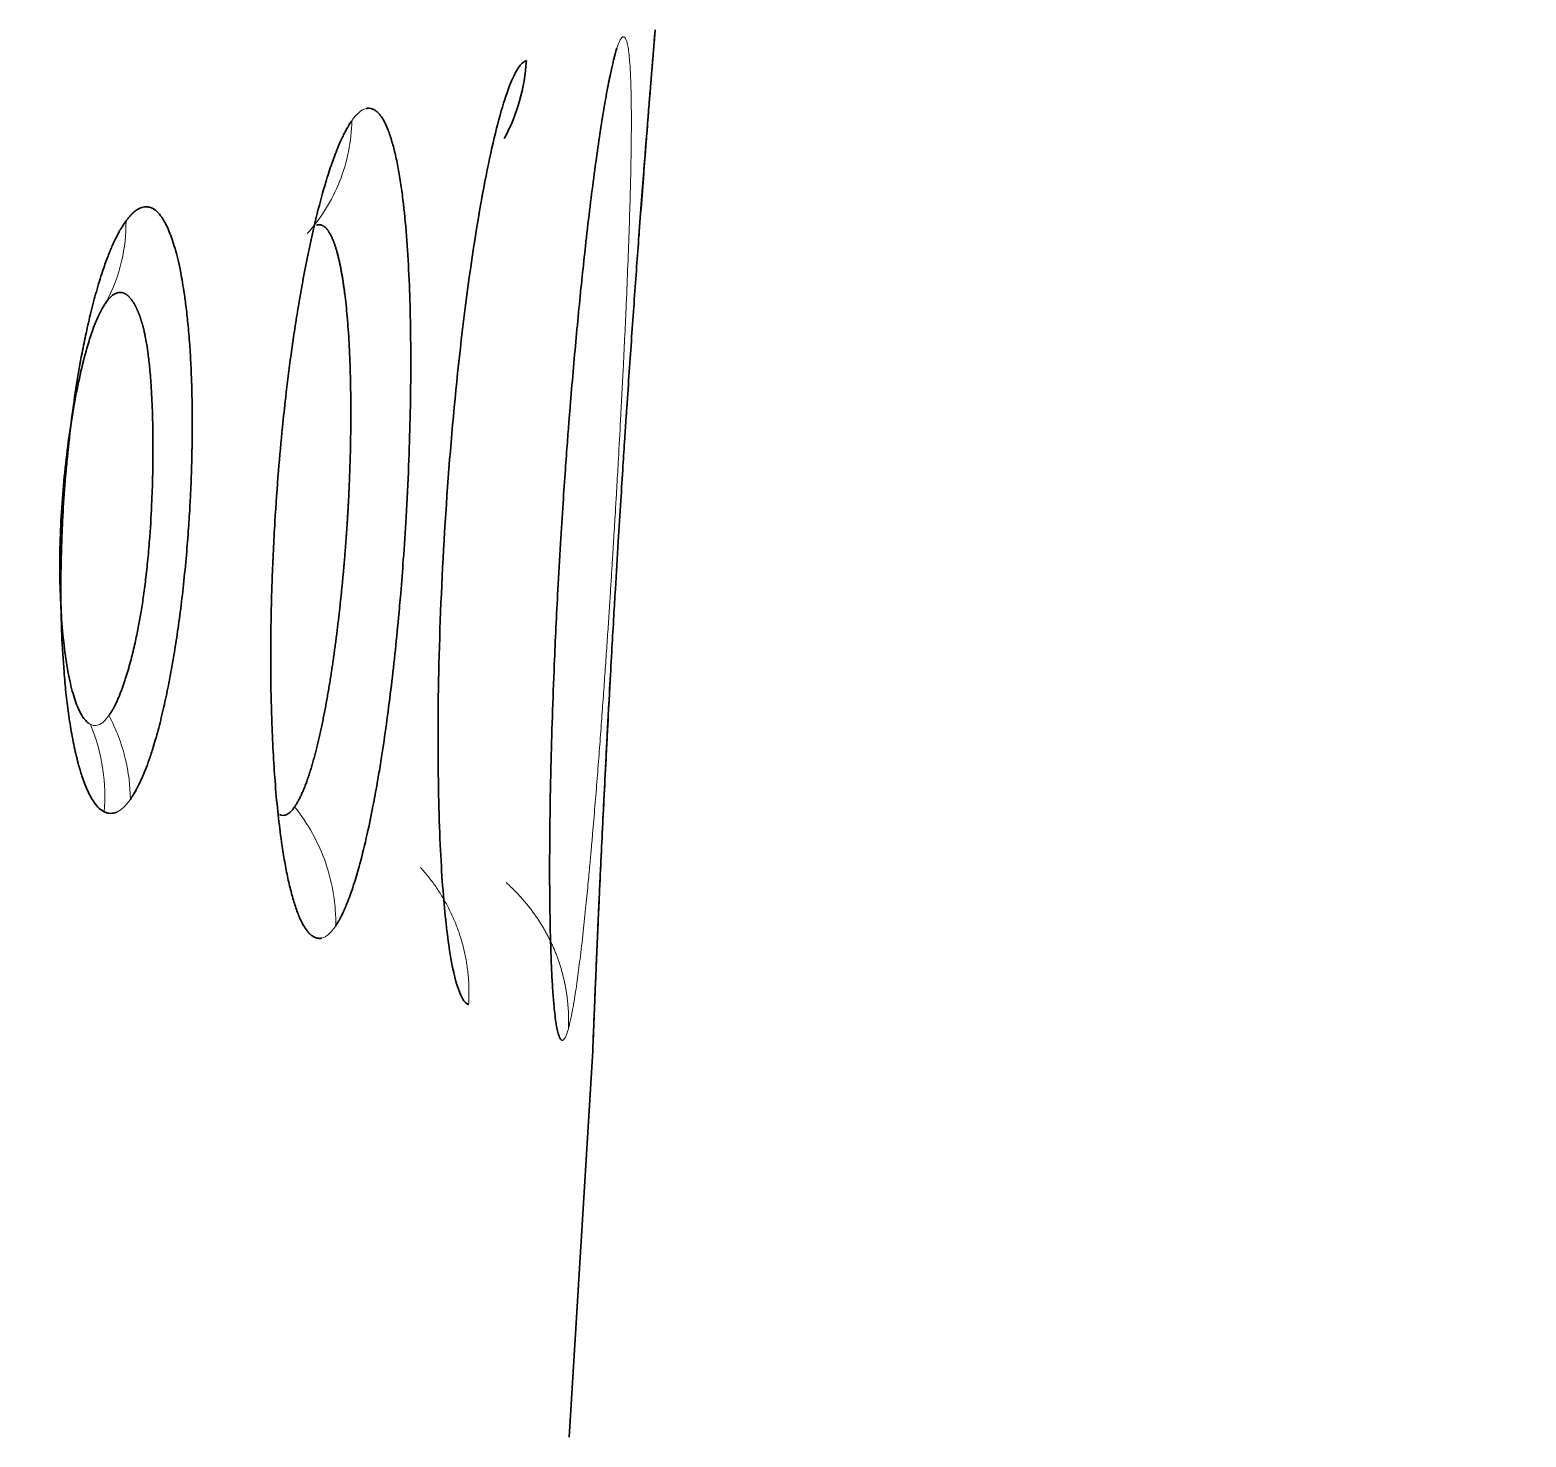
# Model space of a CAD drawing. Header units: inches. Extents: x -1096 to 3103, y -191 to 3207.
# Drawn here: x -28.635 to -24.657, y 1535.195 to 1538.938 of the extents above; entities that cross this region are included whole.
import ezdxf

# ---------------------------------------------------------------- set-up
doc = ezdxf.new("R2010")
doc.units = ezdxf.units.IN

msp = doc.modelspace()

# ---------------------------------------------------------------- linework, layer by layer
at = {"lineweight": 35}
for p, q in [((-26.9727, 1538.938), (-26.9751, 1538.9087)), ((-27.2014, 1535.1951), (-27.1386, 1536.2221))]:
    msp.add_line(p, q, dxfattribs=at)
msp.add_ellipse((-27.8067, 1538.8865), major_axis=(0.1255, -0.4789), ratio=0.993789, start_param=0.816449, end_param=1.255225, dxfattribs=at)
at = {"lineweight": 13}
for points, knots in [([(-24.657, 1604.0575), (-24.6612, 1604.0019), (-24.6697, 1603.8898), (-24.6825, 1603.7202), (-24.6954, 1603.5479), (-24.7085, 1603.373), (-24.7217, 1603.1954), (-24.7351, 1603.0151), (-24.7487, 1602.8322), (-24.7624, 1602.6465), (-24.7762, 1602.4583), (-24.8033, 1602.0882), (-24.8495, 1601.4522), (-24.9046, 1600.6884), (-24.9558, 1599.9769), (-24.9972, 1599.4027), (-25.0386, 1598.8284), (-25.08, 1598.2541), (-25.1215, 1597.6798), (-25.2023, 1596.5586), (-25.3127, 1595.03), (-25.4425, 1593.2333), (-25.5422, 1591.8545), (-25.6116, 1590.8938), (-25.6605, 1590.2177), (-25.6991, 1589.6825), (-25.7378, 1589.1445), (-25.7775, 1588.5933), (-25.8181, 1588.029), (-25.8596, 1587.4515), (-25.9021, 1586.8608), (-25.9455, 1586.257), (-25.9898, 1585.64), (-26.035, 1585.0098), (-26.0812, 1584.3665), (-26.1283, 1583.71), (-26.1763, 1583.0403), (-26.2252, 1582.3575), (-26.2751, 1581.6615), (-26.3258, 1580.9523), (-26.3776, 1580.23), (-26.4302, 1579.4945), (-26.4838, 1578.7459), (-26.5383, 1577.9841), (-26.5937, 1577.2091), (-26.7064, 1575.6334), (-26.878, 1573.2344), (-27.1101, 1569.9896), (-27.348, 1566.6641), (-27.5918, 1563.2577), (-27.8414, 1559.7706), (-28.0968, 1556.2027), (-28.3581, 1552.554), (-28.6288, 1548.7766), (-28.9068, 1544.8982), (-29.1902, 1540.9465), (-29.4735, 1536.9971), (-29.7568, 1533.05), (-30.0401, 1529.1052), (-30.3233, 1525.1627), (-30.6065, 1521.2225), (-30.8896, 1517.2847), (-31.1726, 1513.3491), (-31.4555, 1509.4158), (-31.7384, 1505.4849), (-32.0211, 1501.5563), (-32.3037, 1497.6299), (-32.4922, 1495.0131), (-32.5863, 1493.7051)], [0, 0, 0, 0, 0.001515, 0.003053, 0.004616, 0.006203, 0.007814, 0.009449, 0.011108, 0.012791, 0.014499, 0.01623, 0.022857, 0.031796, 0.037001, 0.042205, 0.047411, 0.052616, 0.057822, 0.063029, 0.083104, 0.099391, 0.111888, 0.120596, 0.125515, 0.130273, 0.135149, 0.140145, 0.14526, 0.150494, 0.155847, 0.16132, 0.166912, 0.172623, 0.178453, 0.184403, 0.190472, 0.19666, 0.202967, 0.209394, 0.21594, 0.222605, 0.229389, 0.236293, 0.243316, 0.250458, 0.27913, 0.308534, 0.338669, 0.369537, 0.401135, 0.433466, 0.466528, 0.500322, 0.536151, 0.571959, 0.607745, 0.64351, 0.679254, 0.714977, 0.750679, 0.78636, 0.822019, 0.857658, 0.893275, 0.928871, 0.964446, 1, 1, 1, 1]), ([(-27.2035, 1536.2812), (-27.2032, 1536.2826), (-27.2023, 1536.2857), (-27.201, 1536.2911), (-27.1994, 1536.2976), (-27.1976, 1536.3056), (-27.1956, 1536.315), (-27.1934, 1536.3263), (-27.191, 1536.3396), (-27.1866, 1536.3652), (-27.1805, 1536.4054), (-27.1724, 1536.4675), (-27.1646, 1536.5349), (-27.1573, 1536.6048), (-27.1512, 1536.6671), (-27.1463, 1536.7192), (-27.1428, 1536.7587), (-27.1405, 1536.7842), (-27.1374, 1536.8203), (-27.1331, 1536.8719), (-27.1271, 1536.9453), (-27.1215, 1537.0176), (-27.1162, 1537.0881), (-27.1113, 1537.1562), (-27.1066, 1537.2217), (-27.1023, 1537.2841), (-27.0983, 1537.3433), (-27.0946, 1537.3989), (-27.0913, 1537.4509), (-27.0882, 1537.4991), (-27.0854, 1537.5434), (-27.083, 1537.5838), (-27.0808, 1537.6202), (-27.0788, 1537.6527), (-27.0771, 1537.6811), (-27.0757, 1537.7055), (-27.0735, 1537.7437), (-27.0698, 1537.8085), (-27.0642, 1537.912), (-27.0572, 1538.047), (-27.0509, 1538.1806), (-27.0458, 1538.3014), (-27.0421, 1538.4012), (-27.0391, 1538.4963), (-27.0373, 1538.5759), (-27.0363, 1538.6421), (-27.036, 1538.6972), (-27.0363, 1538.7486), (-27.0374, 1538.7955), (-27.039, 1538.8329), (-27.0411, 1538.8617), (-27.0434, 1538.8829), (-27.0461, 1538.8988), (-27.049, 1538.9093), (-27.0516, 1538.9154), (-27.0539, 1538.9185), (-27.0559, 1538.9197), (-27.057, 1538.9199), (-27.0575, 1538.92)], [0, 0, 0, 0, 0.004872, 0.010579, 0.017122, 0.024499, 0.03271, 0.041755, 0.051631, 0.062336, 0.094597, 0.12323, 0.155284, 0.182579, 0.205128, 0.222917, 0.235918, 0.244119, 0.247515, 0.270238, 0.291929, 0.312578, 0.332172, 0.350704, 0.368185, 0.384628, 0.400043, 0.414437, 0.42781, 0.440165, 0.451502, 0.461823, 0.471127, 0.479417, 0.486691, 0.492953, 0.4982, 0.516118, 0.543024, 0.578966, 0.624011, 0.654396, 0.685503, 0.717305, 0.749775, 0.772781, 0.796809, 0.821872, 0.847992, 0.875186, 0.895515, 0.916054, 0.936799, 0.954886, 0.970252, 0.982896, 0.992814, 1, 1, 1, 1]), ([(-27.7795, 1538.6965), (-27.7806, 1538.642), (-27.8023, 1538.531), (-27.862, 1538.4362), (-27.8979, 1538.3965)], [0, 0, 0, 0, 0.501379, 1, 1, 1, 1]), ([(-28.3799, 1538.43), (-28.3796, 1538.3941), (-28.3876, 1538.3182), (-28.4146, 1538.2475), (-28.433, 1538.2135)], [0, 0, 0, 0, 0.475307, 1, 1, 1, 1]), ([(-28.4254, 1537.1145), (-28.4346, 1537.1011), (-28.444, 1537.0928), (-28.4623, 1537.0861), (-28.4713, 1537.0877), (-28.4799, 1537.0941)], [0, 0, 0, 0, 0.5, 0.5, 1, 1, 1, 1]), ([(-28.4379, 1536.8579), (-28.4349, 1536.8952), (-28.4373, 1536.9755), (-28.4588, 1537.0527), (-28.4746, 1537.0906)], [0, 0, 0, 0, 0.47368, 1, 1, 1, 1]), ([(-28.3684, 1536.8913), (-28.3686, 1536.9273), (-28.3781, 1537.0044), (-28.4064, 1537.0784), (-28.4254, 1537.1145)], [0, 0, 0, 0, 0.477106, 1, 1, 1, 1]), ([(-27.8222, 1536.5548), (-27.8212, 1536.6099), (-27.8301, 1536.6673), (-27.8677, 1536.7761), (-27.8964, 1536.8276), (-27.9316, 1536.8718)], [0, 0, 0, 0, 0.5, 0.5, 1, 1, 1, 1]), ([(-27.2035, 1536.2812), (-27.2034, 1536.2847), (-27.2031, 1536.2917), (-27.203, 1536.3023), (-27.2031, 1536.3129), (-27.2034, 1536.3236), (-27.204, 1536.3343), (-27.2048, 1536.3451), (-27.2058, 1536.3558), (-27.2071, 1536.3666), (-27.2087, 1536.3774), (-27.2105, 1536.3881), (-27.2125, 1536.3989), (-27.2148, 1536.4096), (-27.2173, 1536.4203), (-27.22, 1536.4309), (-27.223, 1536.4415), (-27.2263, 1536.4521), (-27.2298, 1536.4626), (-27.2335, 1536.473), (-27.2375, 1536.4833), (-27.2417, 1536.4935), (-27.2462, 1536.5037), (-27.2509, 1536.5137), (-27.2558, 1536.5236), (-27.261, 1536.5334), (-27.2663, 1536.5431), (-27.2719, 1536.5527), (-27.2777, 1536.5621), (-27.2837, 1536.5714), (-27.2899, 1536.5806), (-27.2963, 1536.5895), (-27.3028, 1536.5984), (-27.3096, 1536.6071), (-27.3165, 1536.6156), (-27.3235, 1536.6239), (-27.3308, 1536.6321), (-27.3381, 1536.64), (-27.3457, 1536.6478), (-27.3533, 1536.6554), (-27.3611, 1536.6628), (-27.3664, 1536.6676), (-27.369, 1536.67)], [0, 0, 0, 0, 0.024309, 0.048737, 0.073277, 0.097921, 0.122662, 0.147492, 0.172405, 0.197393, 0.222448, 0.247563, 0.272731, 0.297944, 0.323197, 0.348483, 0.373794, 0.399127, 0.424474, 0.449831, 0.475193, 0.500556, 0.525915, 0.551268, 0.576611, 0.601938, 0.627244, 0.652524, 0.677773, 0.702983, 0.728149, 0.753263, 0.778319, 0.80331, 0.828228, 0.853067, 0.877817, 0.902473, 0.927027, 0.951471, 0.975797, 1, 1, 1, 1])]:
    msp.add_open_spline(points, degree=3, knots=knots, dxfattribs=at)
for points in [[(-27.0575, 1538.92), (-27.0624, 1538.9194), (-27.0682, 1538.9092), (-27.0746, 1538.8891)], [(-27.7414, 1538.7291), (-27.7536, 1538.7261), (-27.7664, 1538.7153), (-27.7795, 1538.6965)], [(-28.4801, 1537.0941), (-28.4783, 1537.0927), (-28.4765, 1537.0915), (-28.4746, 1537.0906)], [(-28.4042, 1536.8576), (-28.3923, 1536.863), (-28.3803, 1536.8742), (-28.3684, 1536.8913)], [(-27.8591, 1536.5222), (-27.847, 1536.5252), (-27.8346, 1536.5361), (-27.8222, 1536.5548)], [(-27.2194, 1536.2503), (-27.2144, 1536.2509), (-27.2091, 1536.2611), (-27.2035, 1536.2812)]]:
    msp.add_open_spline(points, degree=3, dxfattribs=at)
at = {"lineweight": 35}
for points, knots in [([(-27.0158, 1538.3914), (-27.0156, 1538.3946), (-27.0128, 1538.4316), (-27.0077, 1538.5002), (-27.0014, 1538.5816), (-26.9961, 1538.6494), (-26.9916, 1538.7059), (-26.9874, 1538.7589), (-26.9835, 1538.8073), (-26.9803, 1538.846), (-26.9779, 1538.8759), (-26.9761, 1538.8981), (-26.9747, 1538.9147), (-26.9737, 1538.9259), (-26.9732, 1538.9326), (-26.9729, 1538.9361), (-26.9727, 1538.9376), (-26.9727, 1538.9379), (-26.9727, 1538.9381)], [0, 0, 0, 0, 0.009648, 0.109729, 0.211715, 0.284115, 0.359772, 0.438728, 0.521049, 0.606793, 0.670847, 0.735553, 0.800894, 0.857989, 0.906456, 0.946289, 0.977476, 1, 1, 1, 1]), ([(-27.0746, 1538.8891), (-27.0751, 1538.8875), (-27.0762, 1538.884), (-27.0781, 1538.8777), (-27.0803, 1538.8698), (-27.0828, 1538.86), (-27.0858, 1538.848), (-27.0892, 1538.8333), (-27.0949, 1538.8067), (-27.1028, 1538.7659), (-27.1131, 1538.7049), (-27.1237, 1538.6359), (-27.1348, 1538.5566), (-27.1459, 1538.4695), (-27.1563, 1538.3811), (-27.1658, 1538.2934), (-27.1745, 1538.2084), (-27.1829, 1538.1201), (-27.1911, 1538.0292), (-27.1974, 1537.9545), (-27.2024, 1537.8919), (-27.2067, 1537.8365), (-27.212, 1537.7639), (-27.2182, 1537.6739), (-27.225, 1537.5666), (-27.2332, 1537.4226), (-27.2429, 1537.2196), (-27.2491, 1537.0279), (-27.2522, 1536.8741), (-27.2533, 1536.7742), (-27.2536, 1536.678), (-27.2528, 1536.597), (-27.2515, 1536.5296), (-27.2498, 1536.4739), (-27.2476, 1536.4222), (-27.2448, 1536.3754), (-27.2416, 1536.3379), (-27.2384, 1536.3091), (-27.2351, 1536.2876), (-27.2318, 1536.2718), (-27.2285, 1536.2612), (-27.2256, 1536.255), (-27.2231, 1536.2519), (-27.2211, 1536.2505), (-27.2199, 1536.2504), (-27.2194, 1536.2503)], [0, 0, 0, 0, 0.005489, 0.012106, 0.019849, 0.028718, 0.03871, 0.049822, 0.062049, 0.094134, 0.122722, 0.153793, 0.184814, 0.215782, 0.246701, 0.271782, 0.296807, 0.321791, 0.346741, 0.371656, 0.38183, 0.396322, 0.415129, 0.438238, 0.465633, 0.497291, 0.548689, 0.623092, 0.653058, 0.684038, 0.716037, 0.749085, 0.772414, 0.796664, 0.821824, 0.847885, 0.874825, 0.895221, 0.915812, 0.936601, 0.954502, 0.969791, 0.982471, 0.992541, 1, 1, 1, 1]), ([(-26.9751, 1538.9087), (-26.9752, 1538.9071), (-26.9755, 1538.9036), (-26.976, 1538.8974), (-26.9767, 1538.8896), (-26.9775, 1538.8799), (-26.9785, 1538.8679), (-26.9797, 1538.8532), (-26.9819, 1538.8266), (-26.9852, 1538.7858), (-26.9902, 1538.7244), (-26.9957, 1538.6549), (-27.002, 1538.5749), (-27.0087, 1538.4868), (-27.0155, 1538.3974), (-27.022, 1538.3087), (-27.0282, 1538.2225), (-27.0345, 1538.133), (-27.0409, 1538.0408), (-27.0461, 1537.9652), (-27.0503, 1537.902), (-27.054, 1537.8461), (-27.0588, 1537.7725), (-27.0646, 1537.6809), (-27.0714, 1537.5714), (-27.0776, 1537.4688), (-27.0831, 1537.3747), (-27.088, 1537.2902), (-27.0934, 1537.1929), (-27.0992, 1537.0842), (-27.1069, 1536.9358), (-27.1158, 1536.756), (-27.1226, 1536.6089), (-27.1268, 1536.5126), (-27.1292, 1536.4556), (-27.1315, 1536.4023), (-27.1335, 1536.3537), (-27.1351, 1536.3149), (-27.1364, 1536.2848), (-27.1373, 1536.2625), (-27.1379, 1536.2457), (-27.1384, 1536.2345), (-27.1386, 1536.2278), (-27.1387, 1536.2242), (-27.1388, 1536.2225), (-27.1388, 1536.2222), (-27.1388, 1536.2221)], [0, 0, 0, 0, 0.005478, 0.012088, 0.019828, 0.028697, 0.038694, 0.049815, 0.062055, 0.094135, 0.122732, 0.153805, 0.184826, 0.215793, 0.246708, 0.271782, 0.296802, 0.321784, 0.346734, 0.371652, 0.381642, 0.396023, 0.414791, 0.437934, 0.465436, 0.497272, 0.515227, 0.536784, 0.561953, 0.590755, 0.623221, 0.684062, 0.749062, 0.772183, 0.796327, 0.821486, 0.847648, 0.874792, 0.895106, 0.915702, 0.936587, 0.954439, 0.969705, 0.982388, 0.992487, 1, 1, 1, 1]), ([(-27.8222, 1536.5548), (-27.8212, 1536.5564), (-27.819, 1536.5599), (-27.8154, 1536.5659), (-27.8112, 1536.5734), (-27.8065, 1536.5825), (-27.8013, 1536.5934), (-27.7955, 1536.6066), (-27.7858, 1536.6305), (-27.7732, 1536.6667), (-27.7561, 1536.7253), (-27.7396, 1536.793), (-27.7243, 1536.8664), (-27.713, 1536.9275), (-27.7055, 1536.9722), (-27.6972, 1537.0239), (-27.6874, 1537.0907), (-27.6756, 1537.1819), (-27.6648, 1537.2766), (-27.6562, 1537.3629), (-27.6488, 1537.4471), (-27.6418, 1537.5365), (-27.6344, 1537.6501), (-27.6282, 1537.7764), (-27.6225, 1537.9545), (-27.622, 1538.1225), (-27.6267, 1538.2757), (-27.6328, 1538.381), (-27.6403, 1538.462), (-27.6482, 1538.5222), (-27.6552, 1538.5659), (-27.6633, 1538.6061), (-27.6726, 1538.6421), (-27.6821, 1538.6705), (-27.6915, 1538.6919), (-27.7005, 1538.7074), (-27.7096, 1538.7183), (-27.7182, 1538.7251), (-27.7257, 1538.7285), (-27.732, 1538.7298), (-27.7371, 1538.7298), (-27.7402, 1538.7293), (-27.7414, 1538.7291)], [0, 0, 0, 0, 0.00574, 0.012539, 0.020395, 0.029309, 0.039278, 0.0503, 0.062374, 0.094808, 0.123301, 0.163195, 0.195598, 0.220506, 0.237864, 0.247638, 0.279014, 0.310359, 0.341623, 0.372778, 0.393309, 0.421103, 0.456142, 0.498405, 0.538106, 0.624054, 0.66412, 0.706058, 0.749801, 0.773059, 0.797214, 0.822278, 0.848274, 0.875218, 0.895535, 0.916069, 0.936814, 0.954645, 0.96988, 0.982521, 0.992562, 1, 1, 1, 1]), ([(-27.7795, 1538.6965), (-27.7805, 1538.695), (-27.7828, 1538.6917), (-27.7865, 1538.6858), (-27.7909, 1538.6785), (-27.7959, 1538.6695), (-27.8015, 1538.6586), (-27.8078, 1538.6454), (-27.8182, 1538.6217), (-27.832, 1538.5858), (-27.8511, 1538.5267), (-27.8716, 1538.4521), (-27.8934, 1538.3571), (-27.9094, 1538.274), (-27.9214, 1538.2047), (-27.9308, 1538.1464), (-27.9427, 1538.0638), (-27.9541, 1537.9733), (-27.9652, 1537.8702), (-27.9753, 1537.7601), (-27.9849, 1537.6244), (-27.9906, 1537.505), (-27.9938, 1537.402), (-27.9953, 1537.3134), (-27.9952, 1537.2064), (-27.9921, 1537.0725), (-27.9835, 1536.9215), (-27.9709, 1536.8055), (-27.959, 1536.7301), (-27.9506, 1536.6858), (-27.9412, 1536.6455), (-27.9308, 1536.6095), (-27.9205, 1536.5812), (-27.9104, 1536.5598), (-27.9009, 1536.5442), (-27.8914, 1536.5332), (-27.8827, 1536.5264), (-27.8751, 1536.5229), (-27.8687, 1536.5216), (-27.8635, 1536.5215), (-27.8604, 1536.522), (-27.8591, 1536.5222)], [0, 0, 0, 0, 0.005554, 0.012212, 0.019972, 0.028835, 0.038798, 0.049857, 0.062009, 0.094144, 0.122654, 0.164029, 0.205336, 0.246577, 0.261309, 0.282117, 0.309016, 0.346447, 0.371562, 0.40803, 0.449921, 0.49717, 0.518469, 0.546547, 0.581427, 0.623161, 0.683442, 0.749063, 0.772788, 0.797238, 0.822404, 0.848274, 0.87483, 0.895236, 0.915826, 0.936607, 0.954255, 0.969416, 0.982094, 0.992289, 1, 1, 1, 1]), ([(-28.3433, 1538.4637), (-28.3443, 1538.4632), (-28.3464, 1538.4622), (-28.3496, 1538.4604), (-28.3527, 1538.4583), (-28.3558, 1538.456), (-28.3589, 1538.4535), (-28.362, 1538.4507), (-28.365, 1538.4477), (-28.368, 1538.4446), (-28.371, 1538.4412), (-28.374, 1538.4377), (-28.377, 1538.4339), (-28.3789, 1538.4313), (-28.3799, 1538.43)], [0, 0, 0, 0, 0.087726, 0.174597, 0.26064, 0.345882, 0.430348, 0.514063, 0.597044, 0.679271, 0.760709, 0.841329, 0.921101, 1, 1, 1, 1]), ([(-28.3684, 1536.8913), (-28.367, 1536.8934), (-28.3638, 1536.8981), (-28.3586, 1536.9066), (-28.3523, 1536.9175), (-28.3451, 1536.9315), (-28.3369, 1536.9491), (-28.3278, 1536.971), (-28.3179, 1536.9979), (-28.306, 1537.0343), (-28.2929, 1537.0804), (-28.2794, 1537.1357), (-28.2673, 1537.193), (-28.2562, 1537.252), (-28.2461, 1537.3142), (-28.2365, 1537.3813), (-28.2277, 1537.4542), (-28.2202, 1537.5293), (-28.2143, 1537.6011), (-28.2102, 1537.6642), (-28.2076, 1537.7169), (-28.206, 1537.7592), (-28.205, 1537.791), (-28.2046, 1537.8125), (-28.2043, 1537.8308), (-28.204, 1537.8496), (-28.2038, 1537.8722), (-28.2037, 1537.8956), (-28.2038, 1537.9196), (-28.2041, 1537.9442), (-28.2046, 1537.9694), (-28.2053, 1537.995), (-28.2062, 1538.021), (-28.2074, 1538.0474), (-28.2088, 1538.074), (-28.2112, 1538.1115), (-28.215, 1538.1559), (-28.2203, 1538.2031), (-28.2256, 1538.2415), (-28.2306, 1538.272), (-28.235, 1538.2954), (-28.2399, 1538.319), (-28.2458, 1538.3434), (-28.2532, 1538.3692), (-28.2609, 1538.3916), (-28.2687, 1538.4109), (-28.2768, 1538.4271), (-28.286, 1538.4421), (-28.2977, 1538.456), (-28.3102, 1538.4644), (-28.3216, 1538.4674), (-28.33, 1538.4674), (-28.3371, 1538.4661), (-28.3414, 1538.4645), (-28.3433, 1538.4637)], [0, 0, 0, 0, 0.008312, 0.018718, 0.031215, 0.045793, 0.062447, 0.081166, 0.101965, 0.12488, 0.158032, 0.189932, 0.220552, 0.249847, 0.279081, 0.309902, 0.342245, 0.37604, 0.40723, 0.433936, 0.456243, 0.474204, 0.487831, 0.49712, 0.502069, 0.511588, 0.521488, 0.53177, 0.542435, 0.553485, 0.564918, 0.576737, 0.588939, 0.601522, 0.614485, 0.627837, 0.657455, 0.683638, 0.706353, 0.725554, 0.7412, 0.75326, 0.775273, 0.796753, 0.817681, 0.838042, 0.857822, 0.877012, 0.903556, 0.937505, 0.957454, 0.974506, 0.988684, 1, 1, 1, 1]), ([(-28.3799, 1538.43), (-28.3814, 1538.4279), (-28.3848, 1538.423), (-28.3908, 1538.4138), (-28.3983, 1538.4011), (-28.4074, 1538.3838), (-28.4179, 1538.3611), (-28.4298, 1538.3318), (-28.4437, 1538.2925), (-28.4586, 1538.244), (-28.4731, 1538.1886), (-28.4858, 1538.1335), (-28.4987, 1538.0704), (-28.5119, 1537.9948), (-28.5251, 1537.9025), (-28.5344, 1537.8201), (-28.542, 1537.7368), (-28.5468, 1537.6687), (-28.5501, 1537.6013), (-28.5518, 1537.5518), (-28.5527, 1537.5088), (-28.5533, 1537.4622), (-28.5531, 1537.4024), (-28.5509, 1537.3209), (-28.5461, 1537.2426), (-28.5398, 1537.1737), (-28.533, 1537.1182), (-28.5243, 1537.0629), (-28.5153, 1537.0195), (-28.5061, 1536.9829), (-28.4963, 1536.9496), (-28.4822, 1536.9127), (-28.4667, 1536.8845), (-28.4506, 1536.8657), (-28.4376, 1536.8571), (-28.426, 1536.854), (-28.4174, 1536.854), (-28.4103, 1536.8553), (-28.4061, 1536.8569), (-28.4042, 1536.8576)], [0, 0, 0, 0, 0.00838, 0.019828, 0.034311, 0.051779, 0.07223, 0.095696, 0.122213, 0.156817, 0.188919, 0.218495, 0.245511, 0.285003, 0.326851, 0.370915, 0.392493, 0.433838, 0.457227, 0.478268, 0.49699, 0.512576, 0.538783, 0.575717, 0.623427, 0.651319, 0.681697, 0.714579, 0.749997, 0.768411, 0.795415, 0.831012, 0.875167, 0.903589, 0.936491, 0.95725, 0.97475, 0.989001, 1, 1, 1, 1]), ([(-27.8732, 1538.4187), (-27.8725, 1538.4189), (-27.871, 1538.4194), (-27.8688, 1538.4197), (-27.8667, 1538.4199), (-27.8646, 1538.4198), (-27.8625, 1538.4195), (-27.8605, 1538.419), (-27.8585, 1538.4183), (-27.8565, 1538.4173), (-27.8546, 1538.4162), (-27.8527, 1538.4148), (-27.8508, 1538.4133), (-27.8489, 1538.4116), (-27.8471, 1538.4097), (-27.8453, 1538.4076), (-27.8436, 1538.4054), (-27.8418, 1538.403), (-27.8402, 1538.4004), (-27.8385, 1538.3977), (-27.8369, 1538.3948), (-27.8353, 1538.3918), (-27.8337, 1538.3887), (-27.8321, 1538.3854), (-27.8306, 1538.3819), (-27.8292, 1538.3784), (-27.8277, 1538.3747), (-27.8263, 1538.3709), (-27.8249, 1538.3669), (-27.8235, 1538.3629), (-27.8222, 1538.3587), (-27.8209, 1538.3545), (-27.8196, 1538.3501), (-27.8184, 1538.3457), (-27.8172, 1538.3411), (-27.816, 1538.3365), (-27.8148, 1538.3318), (-27.8137, 1538.3269), (-27.8126, 1538.3221), (-27.8115, 1538.3171), (-27.8104, 1538.3121), (-27.8094, 1538.307), (-27.8084, 1538.3018), (-27.8074, 1538.2966), (-27.8065, 1538.2913), (-27.8055, 1538.286), (-27.8046, 1538.2806), (-27.8038, 1538.2751), (-27.8029, 1538.2697), (-27.8021, 1538.2642), (-27.8012, 1538.2586), (-27.8004, 1538.2531), (-27.7997, 1538.2475), (-27.7989, 1538.2419), (-27.796, 1538.2193), (-27.7914, 1538.1759), (-27.7864, 1538.1056), (-27.7831, 1538.0259), (-27.7818, 1537.9375), (-27.7825, 1537.8411), (-27.7845, 1537.7709), (-27.7861, 1537.7311), (-27.7864, 1537.7235), (-27.7868, 1537.7155), (-27.7872, 1537.7072), (-27.7876, 1537.6986), (-27.788, 1537.6896), (-27.7885, 1537.6804), (-27.7891, 1537.6708), (-27.7896, 1537.661), (-27.7902, 1537.6508), (-27.7909, 1537.6403), (-27.7915, 1537.6295), (-27.7923, 1537.6184), (-27.793, 1537.607), (-27.7939, 1537.5953), (-27.7947, 1537.5833), (-27.7957, 1537.571), (-27.7966, 1537.5584), (-27.7977, 1537.5455), (-27.7987, 1537.5323), (-27.7999, 1537.5189), (-27.8011, 1537.5052), (-27.8023, 1537.4912), (-27.8037, 1537.477), (-27.805, 1537.4625), (-27.8065, 1537.4478), (-27.808, 1537.4329), (-27.8096, 1537.4177), (-27.8113, 1537.4023), (-27.813, 1537.3867), (-27.8148, 1537.3709), (-27.8167, 1537.355), (-27.8187, 1537.3388), (-27.8207, 1537.3225), (-27.8229, 1537.3061), (-27.8251, 1537.2896), (-27.8274, 1537.273), (-27.8298, 1537.2563), (-27.8322, 1537.2395), (-27.8348, 1537.2228), (-27.8375, 1537.206), (-27.8402, 1537.1893), (-27.843, 1537.1726), (-27.846, 1537.156), (-27.849, 1537.1396), (-27.8521, 1537.1232), (-27.8553, 1537.107), (-27.8585, 1537.091), (-27.8619, 1537.0753), (-27.8653, 1537.0597), (-27.8689, 1537.0445), (-27.8725, 1537.0296), (-27.8762, 1537.015), (-27.88, 1537.0007), (-27.8839, 1536.9869), (-27.8878, 1536.9735), (-27.8919, 1536.9606), (-27.896, 1536.9481), (-27.9002, 1536.9362), (-27.9045, 1536.9249), (-27.9089, 1536.9142), (-27.9133, 1536.9042), (-27.9178, 1536.8949), (-27.9223, 1536.8863), (-27.927, 1536.8785), (-27.9301, 1536.874), (-27.9316, 1536.8718)], [0, 0, 0, 0, 0.005865, 0.011687, 0.017466, 0.023202, 0.028896, 0.034548, 0.040159, 0.045728, 0.051256, 0.056744, 0.062191, 0.067598, 0.072964, 0.078291, 0.083577, 0.088824, 0.09403, 0.099197, 0.104323, 0.109409, 0.114456, 0.119462, 0.124428, 0.129354, 0.13424, 0.139087, 0.143893, 0.14866, 0.153387, 0.158074, 0.162721, 0.167329, 0.171897, 0.176426, 0.180915, 0.185365, 0.189776, 0.194148, 0.198481, 0.202775, 0.20703, 0.211247, 0.215425, 0.219564, 0.223665, 0.227727, 0.231751, 0.235736, 0.239683, 0.243591, 0.247461, 0.251293, 0.255086, 0.293166, 0.332769, 0.373855, 0.41637, 0.460265, 0.505542, 0.508741, 0.512072, 0.515536, 0.519132, 0.522861, 0.526723, 0.530717, 0.534844, 0.539104, 0.543496, 0.548021, 0.552678, 0.557469, 0.562392, 0.567448, 0.572636, 0.577957, 0.583411, 0.588998, 0.594717, 0.600568, 0.606552, 0.612669, 0.618919, 0.625302, 0.631818, 0.638469, 0.645255, 0.652176, 0.659233, 0.666427, 0.673758, 0.681227, 0.688832, 0.696573, 0.70445, 0.71246, 0.720603, 0.728878, 0.737285, 0.745822, 0.754488, 0.763283, 0.772204, 0.781251, 0.790421, 0.799713, 0.809123, 0.818654, 0.828304, 0.838077, 0.847971, 0.857989, 0.868132, 0.8784, 0.888796, 0.899319, 0.909973, 0.920758, 0.931677, 0.942732, 0.953922, 0.965245, 0.9767, 0.988285, 1, 1, 1, 1]), ([(-28.4097, 1538.2358), (-28.4089, 1538.2362), (-28.4073, 1538.2371), (-28.4049, 1538.238), (-28.4026, 1538.2387), (-28.4003, 1538.2393), (-28.398, 1538.2396), (-28.3958, 1538.2397), (-28.3936, 1538.2396), (-28.3915, 1538.2394), (-28.3895, 1538.239), (-28.3874, 1538.2384), (-28.3854, 1538.2377), (-28.3835, 1538.2368), (-28.3816, 1538.2358), (-28.3797, 1538.2346), (-28.3779, 1538.2334), (-28.3762, 1538.232), (-28.3744, 1538.2305), (-28.3727, 1538.229), (-28.3711, 1538.2273), (-28.3695, 1538.2256), (-28.3679, 1538.2238), (-28.3664, 1538.2219), (-28.3649, 1538.2199), (-28.3635, 1538.2179), (-28.362, 1538.2158), (-28.3607, 1538.2137), (-28.3593, 1538.2115), (-28.358, 1538.2093), (-28.3568, 1538.2071), (-28.3556, 1538.2048), (-28.3544, 1538.2026), (-28.3532, 1538.2003), (-28.3521, 1538.198), (-28.351, 1538.1957), (-28.35, 1538.1933), (-28.349, 1538.191), (-28.348, 1538.1887), (-28.347, 1538.1864), (-28.3461, 1538.1841), (-28.3452, 1538.1819), (-28.3444, 1538.1796), (-28.3435, 1538.1774), (-28.3427, 1538.1752), (-28.342, 1538.173), (-28.3412, 1538.1709), (-28.3405, 1538.1688), (-28.3399, 1538.1667), (-28.3392, 1538.1647), (-28.3386, 1538.1627), (-28.338, 1538.1608), (-28.3374, 1538.1589), (-28.3369, 1538.1571), (-28.3364, 1538.1554), (-28.3359, 1538.1536), (-28.3354, 1538.152), (-28.335, 1538.1504), (-28.3345, 1538.1489), (-28.3341, 1538.1474), (-28.3338, 1538.146), (-28.3334, 1538.1447), (-28.3331, 1538.1434), (-28.3328, 1538.1422), (-28.3325, 1538.1411), (-28.3323, 1538.14), (-28.3321, 1538.1391), (-28.3311, 1538.1348), (-28.329, 1538.1249), (-28.3256, 1538.1062), (-28.3214, 1538.0787), (-28.3169, 1538.0409), (-28.3126, 1537.9897), (-28.3097, 1537.9286), (-28.3083, 1537.864), (-28.3084, 1537.8074), (-28.309, 1537.7494), (-28.3112, 1537.6784), (-28.3156, 1537.6017), (-28.3215, 1537.5312), (-28.3274, 1537.4771), (-28.3337, 1537.4292), (-28.3403, 1537.3869), (-28.3476, 1537.3466), (-28.3562, 1537.3052), (-28.3668, 1537.2612), (-28.376, 1537.229), (-28.3828, 1537.2078), (-28.3865, 1537.1968), (-28.3903, 1537.186), (-28.3943, 1537.1754), (-28.3984, 1537.1652), (-28.4026, 1537.1554), (-28.4069, 1537.1461), (-28.4114, 1537.1372), (-28.4159, 1537.129), (-28.4206, 1537.1213), (-28.4238, 1537.1168), (-28.4254, 1537.1145)], [0, 0, 0, 0, 0.006402, 0.012718, 0.018948, 0.025094, 0.031155, 0.037133, 0.043028, 0.04884, 0.054569, 0.060216, 0.065781, 0.071264, 0.076665, 0.081984, 0.08722, 0.092375, 0.097449, 0.10244, 0.107349, 0.112176, 0.116921, 0.121583, 0.126163, 0.13066, 0.135075, 0.139407, 0.143656, 0.147821, 0.151904, 0.155903, 0.159818, 0.16365, 0.167397, 0.171061, 0.174641, 0.178137, 0.181548, 0.184875, 0.188117, 0.191275, 0.194348, 0.197337, 0.20024, 0.203059, 0.205792, 0.208441, 0.211005, 0.213483, 0.215876, 0.218184, 0.220407, 0.222544, 0.224596, 0.226563, 0.228444, 0.23024, 0.231951, 0.233576, 0.235115, 0.23657, 0.237938, 0.239222, 0.240419, 0.241532, 0.242559, 0.2435, 0.254774, 0.272666, 0.297131, 0.32809, 0.365456, 0.412583, 0.454131, 0.490059, 0.516928, 0.558931, 0.61621, 0.652384, 0.685699, 0.716076, 0.743451, 0.769233, 0.799226, 0.833359, 0.871554, 0.882023, 0.892722, 0.903654, 0.914822, 0.926232, 0.937891, 0.949803, 0.96197, 0.974391, 0.987067, 1, 1, 1, 1]), ([(-28.4799, 1537.0941), (-28.4864, 1537.099), (-28.4926, 1537.1065), (-28.5044, 1537.1268), (-28.51, 1537.1395), (-28.5204, 1537.1701), (-28.5252, 1537.1879), (-28.5339, 1537.2278), (-28.5416, 1537.2718), (-28.5472, 1537.3228), (-28.5517, 1537.3767), (-28.5534, 1537.405), (-28.5557, 1537.4637), (-28.5561, 1537.4941), (-28.5558, 1537.556), (-28.5549, 1537.5875), (-28.5505, 1537.6824), (-28.545, 1537.7462), (-28.5303, 1537.869), (-28.5209, 1537.928), (-28.4995, 1538.0351), (-28.4873, 1538.0832), (-28.4678, 1538.1427), (-28.461, 1538.1604), (-28.4507, 1538.1833), (-28.4472, 1538.1903), (-28.4401, 1538.2029), (-28.4366, 1538.2086), (-28.433, 1538.2135)], [0, 0, 0, 0, 0.0625, 0.0625, 0.125, 0.125, 0.1875, 0.1875, 0.25, 0.3125, 0.3125, 0.375, 0.375, 0.4375, 0.4375, 0.5, 0.5, 0.625, 0.625, 0.75, 0.75, 0.875, 0.875, 0.9375, 0.9375, 0.96875, 0.96875, 1, 1, 1, 1]), ([(-28.433, 1538.2135), (-28.4291, 1538.219), (-28.4251, 1538.2236), (-28.4173, 1538.231), (-28.4135, 1538.2338), (-28.4097, 1538.2358)], [0, 0, 0, 0, 0.5, 0.5, 1, 1, 1, 1]), ([(-27.1376, 1536.2515), (-27.1376, 1536.2529), (-27.1374, 1536.256), (-27.1372, 1536.2612), (-27.137, 1536.2677), (-27.1367, 1536.2756), (-27.1363, 1536.285), (-27.1358, 1536.2962), (-27.1353, 1536.3095), (-27.1343, 1536.3351), (-27.1327, 1536.3754), (-27.13, 1536.4382), (-27.1271, 1536.5069), (-27.1239, 1536.5785), (-27.121, 1536.6422), (-27.1186, 1536.6949), (-27.1167, 1536.7344), (-27.1156, 1536.7591), (-27.1141, 1536.7896), (-27.1121, 1536.8317), (-27.1091, 1536.8923), (-27.1059, 1536.9548), (-27.1026, 1537.019), (-27.0992, 1537.0845), (-27.0956, 1537.1513), (-27.0931, 1537.1966), (-27.0918, 1537.2193), (-27.0918, 1537.2194)], [0, 0, 0, 0, 0.01302, 0.028297, 0.045831, 0.06562, 0.087662, 0.111956, 0.138495, 0.167276, 0.253763, 0.330685, 0.418179, 0.492414, 0.553422, 0.601162, 0.635558, 0.656579, 0.664212, 0.712333, 0.760436, 0.808503, 0.85651, 0.904429, 0.952241, 0.999967, 1, 1, 1, 1]), ([(-27.9316, 1536.8718), (-27.9385, 1536.8615), (-27.9453, 1536.8546), (-27.9588, 1536.8476), (-27.9654, 1536.8476), (-27.9719, 1536.8509)], [0, 0, 0, 0, 0.5, 0.5, 1, 1, 1, 1])]:
    msp.add_open_spline(points, degree=3, knots=knots, dxfattribs=at)
msp.add_open_spline([(-27.3153, 1538.8565), (-27.3296, 1538.8528), (-27.3598, 1538.8058), (-27.4102, 1538.6258), (-27.4596, 1538.3509), (-27.5023, 1538.0084), (-27.5337, 1537.6285), (-27.5504, 1537.2445), (-27.5511, 1536.9068), (-27.5398, 1536.6596), (-27.5226, 1536.4967), (-27.5007, 1536.3877), (-27.4805, 1536.3493), (-27.4689, 1536.3447)], degree=3, dxfattribs=at)
at = {"lineweight": 13}
msp.add_rational_spline([(-27.597, 1536.7102), (-27.5052, 1536.6097), (-27.4601, 1536.481), (-27.4689, 1536.3447)], [1.04149712011, 0.98601975666, 0.986168021819, 1.04194191558], degree=3, dxfattribs=at)

doc.saveas('drawing.dxf')
